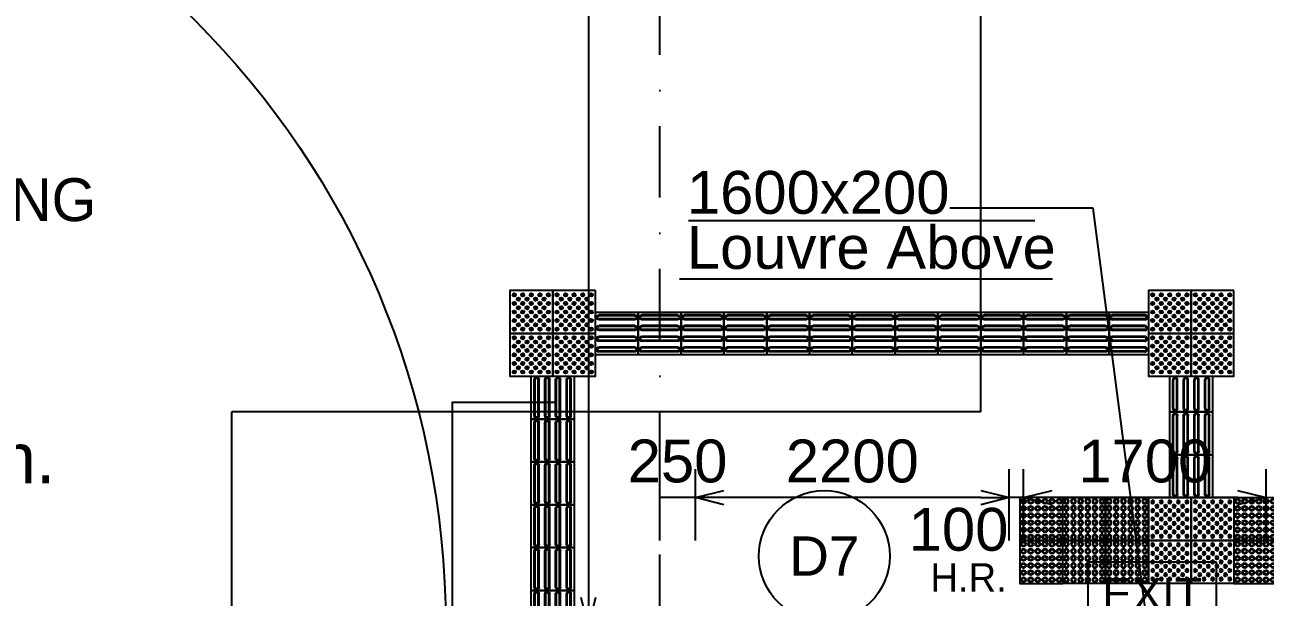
# Model space of a CAD drawing. Header units: millimetres. Extents: x 27940 to 139928, y 247 to 79491.
# Drawn here: x 91345 to 100039, y 26234 to 30242 of the extents above; entities that cross this region are included whole.
import ezdxf
from ezdxf.enums import TextEntityAlignment as Align

# ---------------------------------------------------------------- set-up
doc = ezdxf.new("R2010")
doc.units = ezdxf.units.MM
doc.header["$LTSCALE"] = 1000
doc.linetypes.add('DASHDOT', pattern=[1, 0.5, -0.25, 0, -0.25])
doc.layers.get('0').update_dxf_attribs({"color": 8})
doc.layers.get('Defpoints').update_dxf_attribs({"color": 8})
for name, color, linetype in [('062-HATCH-252', 8, 'Continuous'), ('COL-10 Rev j', 8, 'Continuous'), ('DLN020__', 8, 'DASHDOT'), ('DLN030', 8, 'Continuous'), ('DLN040__', 8, 'Continuous'), ('DLN041_1', 8, 'Continuous'), ('DLN052__', 8, 'Continuous'), ('DLN220__', 8, 'Continuous'), ('DLN314__', 8, 'Continuous'), ('DLN324__', 8, 'Continuous'), ('DLN325-1', 8, 'Continuous'), ('DLN580__', 8, 'Continuous'), ('DLN581__', 8, 'Continuous'), ('MARK', 8, 'Continuous'), ('TACTILE WARNING STRIP', 8, 'Continuous')]:
    doc.layers.add(name, color=color, linetype=linetype)
doc.styles.add('ROMANS', font='swissl.ttf')
doc.styles.add('SWIS721LT450', font='swissl.ttf')
doc.styles.add('SWIS721LT750', font='swissl.ttf')
doc.dimstyles.new('INTDIM', dxfattribs={"dimscale": 200, "dimtxt": 2.25, "dimasz": 1.5, "dimexe": 1, "dimexo": 0, "dimgap": 1, "dimtad": 1, "dimdec": 0, "dimrnd": 1, "dimzin": 1, "dimdsep": 46, "dimtxsty": 'SWIS721LT450', "dimcen": 1, "dimclrd": 256, "dimclre": 256, "dimclrt": 256, "dimaunit": 1, "dimadec": 3, "dimazin": 0, "dimtfac": 1, "dimtdec": 0, "dimtix": 1, "dimtmove": 2, "dimatfit": 0, "dimldrblk": 'DOT', "dimfxl": 1, "dimtolj": 1, "dimtzin": 0, "dimarcsym": 0})

# ---------------------------------------------------------------- blocks, each defined once
blk = doc.blocks.new('DIMARR')
for p, q in [((-1, 0.25), (0, 0)), ((-1, 0), (0, 0)), ((0, 0), (-1, -0.25))]:
    blk.add_line(p, q)
blk = doc.blocks.new('*D149')
at = {"layer": 'Defpoints', "color": 0, "transparency": 16777216}
for p in [(95795, 36355.7), (95295, 26030.7), (95795, 26030.7)]:
    blk.add_point(p, dxfattribs=at)
at = {"layer": 'DLN030', "lineweight": -2, "transparency": 16777216}
for p, q in [((95595, 36355.7), (95095, 36355.7)), ((95295, 36155.7), (95295, 26230.7)), ((95595, 26030.7), (95095, 26030.7))]:
    blk.add_line(p, q, dxfattribs=at)
at = {"layer": 'DLN030', "lineweight": -2, "transparency": 16777216, "xscale": 200, "yscale": 200, "zscale": 200}
for p, rotation in [((95295, 36355.7), 90), ((95295, 26030.7), 270)]:
    blk.add_blockref('DIMARR', p, dxfattribs=dict(at, rotation=rotation))
at = {"layer": 'DLN030', "transparency": 16777216, "insert": (95040.8, 31193.2), "char_height": 300, "attachment_point": 5, "rotation": 90, "style": 'SWIS721LT450'}
blk.add_mtext('\\A1;10325', dxfattribs=at)
blk = doc.blocks.new('*D166')
at = {"layer": 'Defpoints', "color": 0, "transparency": 16777216}
for p in [(98345, 26931.2), (98345, 26431.2), (100045, 26431.2)]:
    blk.add_point(p, dxfattribs=at)
at = {"layer": 'DLN030', "lineweight": -2, "transparency": 16777216}
for p, q in [((98345, 26631.2), (98345, 27131.2)), ((100045, 26631.2), (100045, 27131.2)), ((99845, 26931.2), (98545, 26931.2))]:
    blk.add_line(p, q, dxfattribs=at)
at = {"layer": 'DLN030', "lineweight": -2, "transparency": 16777216, "xscale": 200, "yscale": 200, "zscale": 200, "rotation": 180}
blk.add_blockref('DIMARR', (98345, 26931.2), dxfattribs=at)
at = {"layer": 'DLN030', "lineweight": -2, "transparency": 16777216, "xscale": 200, "yscale": 200, "zscale": 200}
blk.add_blockref('DIMARR', (100045, 26931.2), dxfattribs=at)
at = {"layer": 'DLN030', "transparency": 16777216, "insert": (99195, 27185.4), "char_height": 300, "attachment_point": 5, "style": 'SWIS721LT450'}
blk.add_mtext('\\A1;1700', dxfattribs=at)
blk = doc.blocks.new('*D167')
at = {"layer": 'Defpoints', "color": 0, "transparency": 16777216}
for p in [(98245, 26931.2), (98245, 26431.2), (98345, 26431.2)]:
    blk.add_point(p, dxfattribs=at)
at = {"layer": 'DLN030', "lineweight": -2, "transparency": 16777216}
for p, q in [((98245, 26631.2), (98245, 27131.2)), ((98345, 26631.2), (98345, 27131.2)), ((98345, 26931.2), (98245, 26931.2))]:
    blk.add_line(p, q, dxfattribs=at)
at = {"layer": 'DLN030', "transparency": 16777216, "insert": (97889.5, 26707), "char_height": 300, "attachment_point": 5, "style": 'SWIS721LT450'}
blk.add_mtext('\\A1;100', dxfattribs=at)
blk = doc.blocks.new('*D168')
at = {"layer": 'Defpoints', "color": 0, "transparency": 16777216}
for p in [(96045, 26931.2), (96045, 26431.2), (98245, 26431.2)]:
    blk.add_point(p, dxfattribs=at)
at = {"layer": 'DLN030', "lineweight": -2, "transparency": 16777216}
for p, q in [((96045, 26631.2), (96045, 27131.2)), ((98245, 26631.2), (98245, 27131.2)), ((98045, 26931.2), (96245, 26931.2))]:
    blk.add_line(p, q, dxfattribs=at)
at = {"layer": 'DLN030', "lineweight": -2, "transparency": 16777216, "xscale": 200, "yscale": 200, "zscale": 200, "rotation": 180}
blk.add_blockref('DIMARR', (96045, 26931.2), dxfattribs=at)
at = {"layer": 'DLN030', "lineweight": -2, "transparency": 16777216, "xscale": 200, "yscale": 200, "zscale": 200}
blk.add_blockref('DIMARR', (98245, 26931.2), dxfattribs=at)
at = {"layer": 'DLN030', "transparency": 16777216, "insert": (97145, 27185.4), "char_height": 300, "attachment_point": 5, "style": 'SWIS721LT450'}
blk.add_mtext('\\A1;2200', dxfattribs=at)
blk = doc.blocks.new('*D169')
at = {"layer": 'Defpoints', "color": 0, "transparency": 16777216}
for p in [(95795, 26931.2), (95795, 26431.2), (96045, 26431.2)]:
    blk.add_point(p, dxfattribs=at)
at = {"layer": 'DLN030', "lineweight": -2, "transparency": 16777216}
for p, q in [((95795, 26631.2), (95795, 27131.2)), ((96045, 26631.2), (96045, 27131.2)), ((96045, 26931.2), (95795, 26931.2))]:
    blk.add_line(p, q, dxfattribs=at)
at = {"layer": 'DLN030', "transparency": 16777216, "insert": (95920, 27185.4), "char_height": 300, "attachment_point": 5, "style": 'SWIS721LT450'}
blk.add_mtext('\\A1;250', dxfattribs=at)
blk = doc.blocks.new('DRNO')
at = {"layer": 'MARK'}
blk.add_circle((0, 0), 1, dxfattribs=at)
at = {"layer": 'MARK', "style": 'ROMANS'}
blk.add_attdef('DRNO', text='', height=0.6, dxfattribs=at).set_placement((0, 0), align=Align.MIDDLE)
blk = doc.blocks.new('FSEX-V01')
at = {"layer": 'DLN580__'}
for p, q in [((0, 300), (0, 0)), ((0, 300), (600, 300)), ((600, 300), (600, 0)), ((0, 0), (600, 0))]:
    blk.add_line(p, q, dxfattribs=at)
at = {"layer": 'DLN580__', "style": 'ROMANS'}
blk.add_text('EXIT', height=150, dxfattribs=at).set_placement((300, 150), align=Align.MIDDLE)
blk = doc.blocks.new('PT')
at = {"layer": 'TACTILE WARNING STRIP'}
blk.add_lwpolyline([(0, 0), (300, 0), (300, 300), (0, 300)], close=True, dxfattribs=at)
for centre, radius in [((30, 270), 11.5), ((30, 270), 6), ((90, 270), 11.5), ((90, 270), 6), ((150, 270), 11.5), ((150, 270), 6), ((210, 270), 11.5), ((210, 270), 6), ((270, 270), 11.5), ((270, 270), 6), ((30, 210), 11.5), ((30, 210), 6), ((60, 240), 11.5), ((60, 180), 11.5), ((60, 240), 6), ((60, 180), 6), ((90, 210), 11.5), ((90, 210), 6), ((120, 240), 11.5), ((120, 180), 11.5), ((120, 240), 6), ((120, 180), 6), ((150, 210), 11.5), ((150, 210), 6), ((180, 240), 11.5), ((180, 180), 11.5), ((180, 240), 6), ((180, 180), 6), ((210, 210), 11.5), ((210, 210), 6), ((240, 240), 11.5), ((240, 180), 11.5), ((240, 240), 6), ((240, 180), 6), ((270, 210), 11.5), ((270, 210), 6), ((30, 150), 11.5), ((30, 90), 11.5), ((30, 150), 6), ((30, 90), 6), ((60, 120), 11.5), ((60, 120), 6), ((90, 150), 11.5), ((90, 90), 11.5), ((90, 150), 6), ((90, 90), 6), ((120, 120), 11.5), ((120, 120), 6), ((150, 150), 11.5), ((150, 90), 11.5), ((150, 150), 6), ((150, 90), 6), ((180, 120), 11.5), ((180, 120), 6), ((210, 150), 11.5), ((210, 90), 11.5), ((210, 150), 6), ((210, 90), 6), ((240, 120), 11.5), ((240, 120), 6), ((270, 150), 11.5), ((270, 90), 11.5), ((270, 150), 6), ((270, 90), 6), ((30, 30), 11.5), ((30, 30), 6), ((60, 60), 11.5), ((60, 60), 6), ((90, 30), 11.5), ((90, 30), 6), ((120, 60), 11.5), ((120, 60), 6), ((150, 30), 11.5), ((150, 30), 6), ((180, 60), 11.5), ((180, 60), 6), ((210, 30), 11.5), ((210, 30), 6), ((240, 60), 11.5), ((240, 60), 6), ((270, 30), 11.5), ((270, 30), 6)]:
    blk.add_circle(centre, radius, dxfattribs=at)
blk = doc.blocks.new('HWT')
at = {"layer": 'TACTILE WARNING STRIP'}
blk.add_lwpolyline([(0, 0), (300, 0), (300, 300), (0, 300)], close=True, dxfattribs=at)
for centre, radius in [((25, 275), 17.5), ((25, 275), 12.5), ((75, 275), 17.5), ((75, 275), 12.5), ((125, 275), 17.5), ((125, 275), 12.5), ((175, 275), 17.5), ((175, 275), 12.5), ((225, 275), 17.5), ((225, 275), 12.5), ((275, 275), 17.5), ((275, 275), 12.5), ((25, 225), 17.5), ((25, 175), 17.5), ((25, 225), 12.5), ((25, 175), 12.5), ((75, 225), 17.5), ((75, 175), 17.5), ((75, 225), 12.5), ((75, 175), 12.5), ((125, 225), 17.5), ((125, 175), 17.5), ((125, 225), 12.5), ((125, 175), 12.5), ((175, 225), 17.5), ((175, 175), 17.5), ((175, 225), 12.5), ((175, 175), 12.5), ((225, 225), 17.5), ((225, 175), 17.5), ((225, 225), 12.5), ((225, 175), 12.5), ((275, 225), 17.5), ((275, 175), 17.5), ((275, 225), 12.5), ((275, 175), 12.5), ((25, 125), 17.5), ((25, 75), 17.5), ((25, 125), 12.5), ((25, 75), 12.5), ((75, 125), 17.5), ((75, 75), 17.5), ((75, 125), 12.5), ((75, 75), 12.5), ((125, 125), 17.5), ((125, 75), 17.5), ((125, 125), 12.5), ((125, 75), 12.5), ((175, 125), 17.5), ((175, 75), 17.5), ((175, 125), 12.5), ((175, 75), 12.5), ((225, 125), 17.5), ((225, 75), 17.5), ((225, 125), 12.5), ((225, 75), 12.5), ((275, 125), 17.5), ((275, 75), 17.5), ((275, 125), 12.5), ((275, 75), 12.5), ((25, 25), 17.5), ((25, 25), 12.5), ((75, 25), 17.5), ((75, 25), 12.5), ((125, 25), 17.5), ((125, 25), 12.5), ((175, 25), 17.5), ((175, 25), 12.5), ((225, 25), 17.5), ((225, 25), 12.5), ((275, 25), 17.5), ((275, 25), 12.5)]:
    blk.add_circle(centre, radius, dxfattribs=at)
blk = doc.blocks.new('DT')
at = {"layer": 'TACTILE WARNING STRIP'}
for p, q in [((20.5, 275.5), (20.5, 24.5)), ((26.5, 275.5), (26.5, 24.5)), ((48.5, 275.5), (48.5, 24.5)), ((54.5, 275.5), (54.5, 24.5)), ((95.5, 275.5), (95.5, 24.5)), ((101.5, 275.5), (101.5, 24.5)), ((123.5, 275.5), (123.5, 24.5)), ((129.5, 275.5), (129.5, 24.5)), ((170.5, 275.5), (170.5, 24.5)), ((176.5, 275.5), (176.5, 24.5)), ((198.5, 275.5), (198.5, 24.5)), ((204.5, 275.5), (204.5, 24.5)), ((245.5, 275.5), (245.5, 24.5)), ((251.5, 275.5), (251.5, 24.5)), ((273.5, 275.5), (273.5, 24.5)), ((279.5, 275.5), (279.5, 24.5))]:
    blk.add_line(p, q, dxfattribs=at)
blk.add_lwpolyline([(0, 0), (300, 0), (300, 300), (0, 300)], close=True, dxfattribs=at)
for centre, radius, start, end in [((37.5, 275.5), 17, 0, 180), ((37.5, 275.5), 11, 0, 180), ((112.5, 275.5), 17, 0, 180), ((112.5, 275.5), 11, 0, 180), ((187.5, 275.5), 17, 0, 180), ((187.5, 275.5), 11, 0, 180), ((262.5, 275.5), 17, 0, 180), ((262.5, 275.5), 11, 0, 180), ((37.5, 24.5), 17, 180, 0), ((37.5, 24.5), 11, 180, 0), ((112.5, 24.5), 17, 180, 0), ((112.5, 24.5), 11, 180, 0), ((187.5, 24.5), 17, 180, 0), ((187.5, 24.5), 11, 180, 0), ((262.5, 24.5), 17, 180, 0), ((262.5, 24.5), 11, 180, 0)]:
    blk.add_arc(centre, radius, start, end, dxfattribs=at)
blk = doc.blocks.new('A$C533B6FD8')
at = {"layer": 'TACTILE WARNING STRIP'}
for p, q in [((2900, 9250), (2900, 9550)), ((2900, 9550), (3175, 9550)), ((3150.5, 9529.5), (2924.5, 9529.5)), ((3150.5, 9523.5), (2924.5, 9523.5)), ((3150.5, 9501.5), (2924.5, 9501.5)), ((3150.5, 9495.5), (2924.5, 9495.5)), ((3175, 9550), (3175, 9250)), ((3150.5, 9454.5), (2924.5, 9454.5)), ((3150.5, 9448.5), (2924.5, 9448.5)), ((3150.5, 9426.5), (2924.5, 9426.5)), ((3150.5, 9420.5), (2924.5, 9420.5)), ((3150.5, 9379.5), (2924.5, 9379.5)), ((3150.5, 9373.5), (2924.5, 9373.5)), ((3150.5, 9351.5), (2924.5, 9351.5)), ((3150.5, 9345.5), (2924.5, 9345.5)), ((3150.5, 9304.5), (2924.5, 9304.5)), ((3175, 9250), (2900, 9250)), ((3150.5, 9298.5), (2924.5, 9298.5)), ((3150.5, 9276.5), (2924.5, 9276.5)), ((3150.5, 9270.5), (2924.5, 9270.5)), ((3345.5, 8874.5), (3345.5, 9075.5)), ((3351.5, 8874.5), (3351.5, 9075.5)), ((3373.5, 8874.5), (3373.5, 9075.5)), ((3379.5, 8874.5), (3379.5, 9075.5)), ((3420.5, 8874.5), (3420.5, 9075.5)), ((3426.5, 8874.5), (3426.5, 9075.5)), ((3448.5, 8874.5), (3448.5, 9075.5)), ((3454.5, 8874.5), (3454.5, 9075.5)), ((3495.5, 8874.5), (3495.5, 9075.5)), ((3501.5, 8874.5), (3501.5, 9075.5)), ((3523.5, 8874.5), (3523.5, 9075.5)), ((3529.5, 8874.5), (3529.5, 9075.5)), ((3570.5, 8874.5), (3570.5, 9075.5)), ((3576.5, 8874.5), (3576.5, 9075.5)), ((3598.5, 8874.5), (3598.5, 9075.5)), ((3604.5, 8874.5), (3604.5, 9075.5))]:
    blk.add_line(p, q, dxfattribs=at)
blk.add_lwpolyline([(3325, 9100), (3625, 9100), (3625, 8850), (3325, 8850)], close=True, dxfattribs=at)
for centre, radius, start, end in [((2924.5, 9512.5), 17, 90, 270), ((2924.5, 9512.5), 11, 90, 270), ((3150.5, 9512.5), 17, 270, 90), ((3150.5, 9512.5), 11, 270, 90), ((2924.5, 9437.5), 17, 90, 270), ((2924.5, 9437.5), 11, 90, 270), ((3150.5, 9437.5), 17, 270, 90), ((3150.5, 9437.5), 11, 270, 90), ((2924.5, 9362.5), 17, 90, 270), ((2924.5, 9287.5), 17, 90, 270), ((2924.5, 9362.5), 11, 90, 270), ((3150.5, 9362.5), 17, 270, 90), ((3150.5, 9362.5), 11, 270, 90), ((3150.5, 9287.5), 17, 270, 90), ((2924.5, 9287.5), 11, 90, 270), ((3150.5, 9287.5), 11, 270, 90), ((3362.5, 9075.5), 17, 0, 180), ((3362.5, 9075.5), 11, 0, 180), ((3437.5, 9075.5), 17, 0, 180), ((3437.5, 9075.5), 11, 0, 180), ((3512.5, 9075.5), 17, 0, 180), ((3512.5, 9075.5), 11, 0, 180), ((3587.5, 9075.5), 17, 0, 180), ((3587.5, 9075.5), 11, 0, 180), ((3362.5, 8874.5), 17, 180, 0), ((3362.5, 8874.5), 11, 180, 0), ((3437.5, 8874.5), 17, 180, 0), ((3437.5, 8874.5), 11, 180, 0), ((3512.5, 8874.5), 17, 180, 0), ((3512.5, 8874.5), 11, 180, 0), ((3587.5, 8874.5), 17, 180, 0), ((3587.5, 8874.5), 11, 180, 0)]:
    blk.add_arc(centre, radius, start, end, dxfattribs=at)
for name, p, rotation in [('PT', (-1000, 9700), 180), ('PT', (-700, 9700), 180), ('PT', (3475, 9700), 180), ('PT', (3775, 9700), 180), ('PT', (-1000, 9400), 180), ('PT', (-700, 9400), 180), ('PT', (3475, 9400), 180), ('PT', (3775, 9400), 180), ('HWT', (2575, 8250), 180.0002672119747), ('HWT', (4075, 8250), 180.0002672119747), ('HWT', (2575, 7950), 180.0002672119747), ('HWT', (4075, 7950), 180.0002672119747)]:
    blk.add_blockref(name, p, dxfattribs=dict(at, rotation=rotation))
for name, p, xscale, rotation in [('DT', (-700, 9250), -1, 270), ('DT', (-400, 9250), -1, 270), ('DT', (-100, 9250), -1, 270), ('DT', (200, 9250), -1, 270), ('DT', (500, 9250), -1, 270), ('DT', (800, 9250), -1, 270), ('DT', (1100, 9250), -1, 270), ('DT', (1400, 9250), -1, 270), ('DT', (1700, 9250), -1, 270), ('DT', (2000, 9250), -1, 270), ('DT', (2300, 9250), -1, 270), ('DT', (2600, 9250), -1, 270), ('DT', (-1150, 9100), -1, 180), ('DT', (-1150, 8800), -1, 180), ('DT', (3325, 8850), -1, 180), ('DT', (3325, 8550), -1, 180), ('DT', (-1150, 8500), -1, 180), ('DT', (-1150, 8200), -1, 180), ('HWT', (2575, 8250), -0.9999999999999981, 179.9997327880253), ('HWT', (2875, 8250), -0.9999999999999981, 179.9997327880253), ('PT', (3175, 8250), -1, 180), ('PT', (3475, 8250), -1, 180), ('HWT', (2575, 7950), -0.9999999999999981, 179.9997327880253), ('HWT', (2875, 7950), -0.9999999999999981, 179.9997327880253), ('PT', (3175, 7950), -1, 180), ('PT', (3475, 7950), -1, 180), ('DT', (-1150, 7900), -1, 180), ('DT', (-1150, 7600), -1, 180)]:
    blk.add_blockref(name, p, dxfattribs=dict(at, xscale=xscale, rotation=rotation))
blk = doc.blocks.new('A$C7B6E469D')
at = {"layer": 'DLN040__', "style": 'SWIS721LT750'}
for s, p in [('1600x200 ', (-7309.8, -13612.3)), ('Louvre Above', (-7309.8, -13997.6))]:
    blk.add_text(s, height=300, dxfattribs=at).set_placement(p)
at = {"layer": 'DLN040__'}
blk.add_leader([(-4075, -16550), (-4463, -13573.4), (-5465.9, -13573.4)], dimstyle='INTDIM', override={"dimscale": 1, "dimtxt": 300, "dimasz": 200, "dimexe": 200, "dimexo": 200, "dimgap": 100, "dimtad": 0, "dimrnd": 0, "dimzin": 0, "dimcen": 200, "dimclrt": 256}, dxfattribs=at)

msp = doc.modelspace()

# ---------------------------------------------------------------- linework, layer by layer
at = {"layer": 'COL-10 Rev j', "ltscale": 0.5}
for p, q in [((95996.6, 28870.6), (98423.7, 28870.6)), ((95934.4, 28463.4), (98548.2, 28463.4))]:
    msp.add_line(p, q, dxfattribs=at)
at = {"layer": 'DLN020__'}
msp.add_line((95795, 14030.7), (95795, 60526.8), dxfattribs=at)
at = {"layer": 'DLN052__', "ltscale": 0.01}
msp.add_lwpolyline([(92115.1, 26030.7), (94343, 26030.7), (94343, 27600.5), (95058.1, 27600.5)], dxfattribs=at)
at = {"layer": 'DLN220__'}
for p, q in [((98045, 27530.7), (98045, 32030.7)), ((92795, 22230.7), (92795, 27530.7)), ((98045, 27530.7), (92795, 27530.7))]:
    msp.add_line(p, q, dxfattribs=at)
at = {"layer": 'DLN324__', "ltscale": 0.05}
msp.add_circle((88295, 26030.7), 6000, dxfattribs=at)

# ---------------------------------------------------------------- block references
at = {"layer": '062-HATCH-252'}
msp.add_blockref('A$C533B6FD8', (96045, 18680.7), dxfattribs=at)
at = {"layer": 'DLN314__', "ltscale": 0.5}
msp.add_blockref('A$C7B6E469D', (103295, 42530.7), dxfattribs=at)
at = {"layer": 'DLN325-1', "xscale": 458.3333333333139, "yscale": 458.3333333333139, "zscale": 458.3333333333139}
msp.add_blockref('DRNO', (96948.8, 26522), dxfattribs=at).add_auto_attribs({'DRNO': 'D7'})
at = {"layer": 'DLN580__', "xscale": 1.5, "yscale": 1.5, "zscale": 1.5}
msp.add_blockref('FSEX-V01', (98796.1, 26030.7), dxfattribs=at)

# ---------------------------------------------------------------- texts
at = {"layer": 'DLN040__', "insert": (86829.9, 28863), "char_height": 300, "width": 5359.373, "attachment_point": 7, "style": 'SWIS721LT750'}
msp.add_mtext('{\\fUnivers|b0|i0|c0|p34;450mm H. MIN. SMOKE BARRIER ABOVE AT UNPROTECTED OPENING}', dxfattribs=at)
at = {"layer": 'DLN041_1', "style": 'SWIS721LT750'}
msp.add_text('U.F.A. = 143.017 s.m. ', height=350, dxfattribs=at).set_placement((86790.8, 27032.2))
at = {"layer": 'DLN581__', "insert": (97692.5, 26271.5), "char_height": 200, "width": 1224.976, "attachment_point": 7, "style": 'SWIS721LT750'}
msp.add_mtext('{\\fUnivers|b0|i0|c0|p34;H.R.}', dxfattribs=at)

# ---------------------------------------------------------------- dimensions: what is measured, and where the dimension line sits
at = {"layer": 'DLN030'}
dim = msp.add_linear_dim(base=(95295, 26030.7), p1=(95795, 36355.7), p2=(95795, 26030.7), angle=90, dimstyle='INTDIM', override={"dimscale": 1, "dimtxt": 300, "dimasz": 200, "dimexe": 200, "dimexo": 200, "dimgap": 100, "dimrnd": 0, "dimzin": 0, "dimblk": 'DIMARR', "dimcen": 200, "dimclrt": 256, "dimadec": 4}, dxfattribs=at)
dim.commit()
dim.dimension.update_dxf_attribs({"geometry": '*D149', "text_midpoint": (95040.8, 31193.2)})
for base, p1, p2, picture, middle in [((95795, 26931.2), (96045, 26431.2), (95795, 26431.2), '*D169', (95920, 27185.4)), ((96045, 26931.2), (98245, 26431.2), (96045, 26431.2), '*D168', (97145, 27185.4)), ((98345, 26931.2), (100045, 26431.2), (98345, 26431.2), '*D166', (99195, 27185.4))]:
    dim = msp.add_linear_dim(base=base, p1=p1, p2=p2, dimstyle='INTDIM', override={"dimscale": 1, "dimtxt": 300, "dimasz": 200, "dimexe": 200, "dimexo": 200, "dimgap": 100, "dimrnd": 0, "dimzin": 0, "dimblk": 'DIMARR', "dimcen": 200, "dimclrt": 256, "dimadec": 4}, dxfattribs=at)
    dim.commit()
    dim.dimension.update_dxf_attribs({"geometry": picture, "text_midpoint": middle})
dim = msp.add_linear_dim(base=(98245, 26931.2), p1=(98345, 26431.2), p2=(98245, 26431.2), dimstyle='INTDIM', override={"dimscale": 1, "dimtxt": 300, "dimasz": 200, "dimexe": 200, "dimexo": 200, "dimgap": 100, "dimrnd": 0, "dimzin": 0, "dimblk": 'DIMARR', "dimcen": 200, "dimclrt": 256, "dimadec": 4}, dxfattribs=at)
dim.commit()
dim.dimension.update_dxf_attribs({"geometry": '*D167', "text_midpoint": (97889.5, 26707), "dimtype": 160})

doc.saveas('drawing.dxf')
